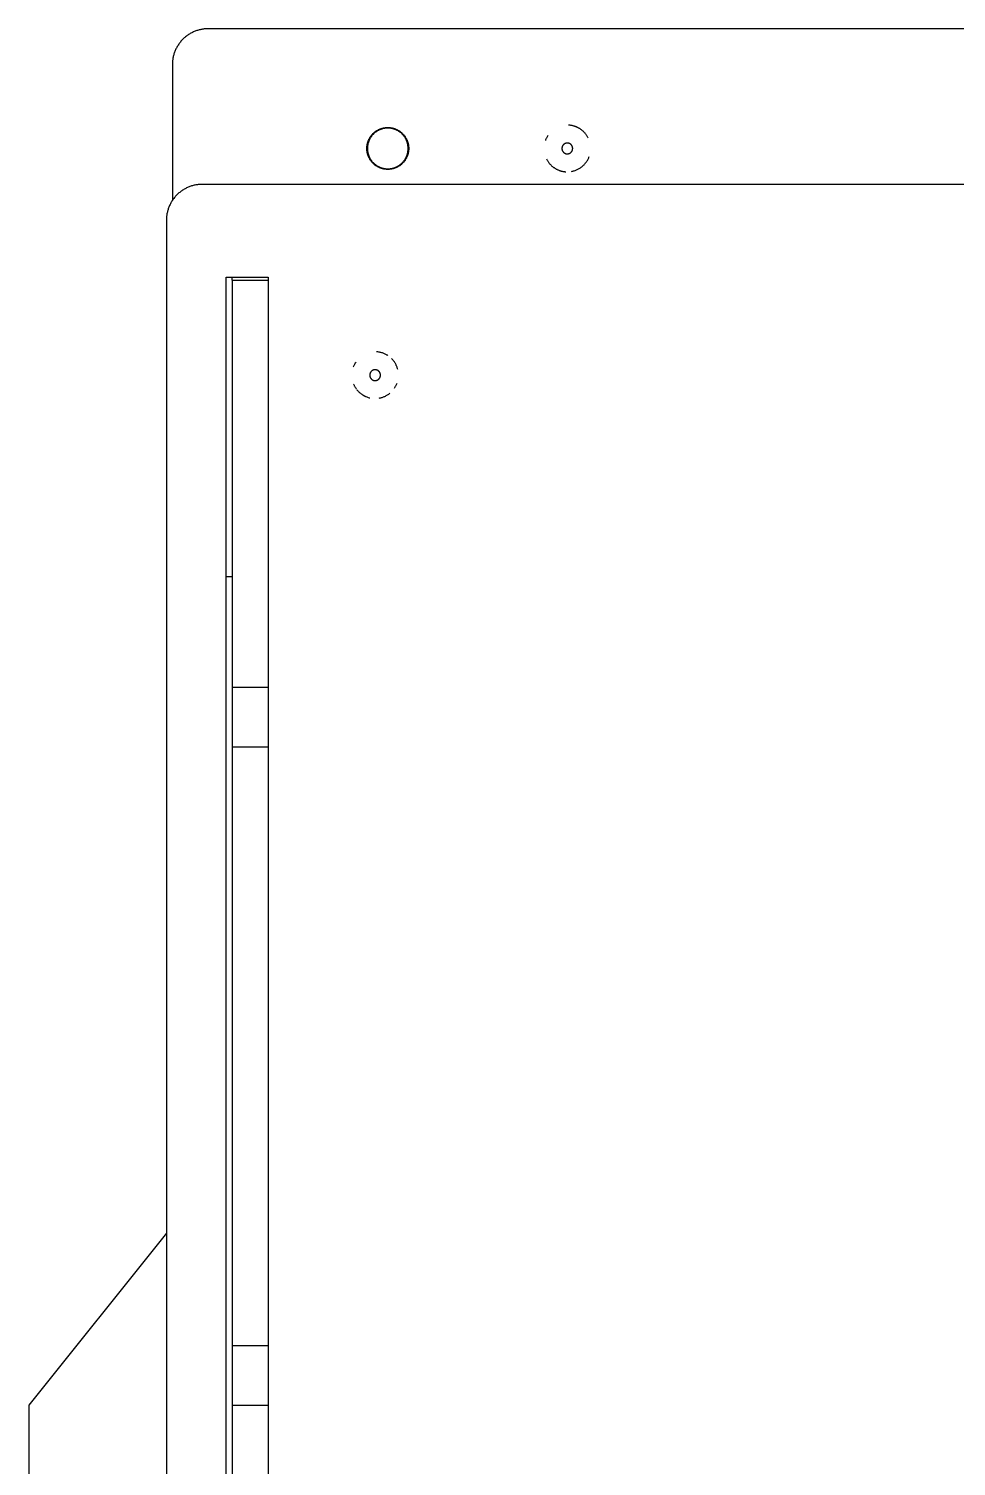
# Model space of a CAD drawing. Extents: x 623 to 1150, y 6 to 775.
# Drawn here: x 885 to 962.5, y 218.4 to 338.5 of the extents above; entities that cross this region are included whole.
import ezdxf

# ---------------------------------------------------------------- set-up
doc = ezdxf.new("R2010")
doc.units = 0
doc.layers.add('DIMENSIONES', color=7, linetype='CONTINUOUS')

msp = doc.modelspace()

# ---------------------------------------------------------------- linework, layer by layer
at = {"layer": 'DIMENSIONES'}
for points in [[(900.003, 338.5), (899.936, 338.499), (899.869, 338.497), (899.801, 338.493), (899.733, 338.488), (899.665, 338.481), (899.596, 338.472), (899.526, 338.462), (899.457, 338.45), (899.387, 338.436), (899.317, 338.421), (899.247, 338.403), (899.177, 338.384), (899.107, 338.363), (899.037, 338.34), (898.968, 338.316), (898.898, 338.289), (898.829, 338.261), (898.761, 338.231), (898.692, 338.199), (898.625, 338.165), (898.558, 338.129), (898.491, 338.091), (898.426, 338.052), (898.361, 338.011), (898.297, 337.968), (898.234, 337.923), (898.172, 337.877), (898.112, 337.829), (898.052, 337.779), (897.994, 337.728), (897.937, 337.675), (897.881, 337.621), (897.827, 337.566), (897.774, 337.509), (897.723, 337.45), (897.674, 337.391), (897.626, 337.33), (897.579, 337.268), (897.535, 337.205), (897.492, 337.142), (897.451, 337.077), (897.411, 337.011), (897.374, 336.945), (897.338, 336.878), (897.304, 336.81), (897.272, 336.742), (897.242, 336.673), (897.213, 336.604), (897.187, 336.535), (897.162, 336.465), (897.139, 336.395), (897.118, 336.325), (897.099, 336.255), (897.082, 336.185), (897.067, 336.116), (897.053, 336.046), (897.041, 335.976), (897.03, 335.907), (897.022, 335.838), (897.015, 335.769), (897.009, 335.701), (897.006, 335.634), (897.003, 335.566), (897.003, 335.5)], [(1082.003, 338.5), (900.003, 338.5)], [(897.003, 335.5), (897.003, 324.154)], [(931.382, 329.879), (931.35, 329.909), (931.319, 329.939), (931.286, 329.968), (931.253, 329.997), (931.218, 330.025), (931.184, 330.052), (931.148, 330.078), (931.112, 330.104), (931.075, 330.129), (931.037, 330.153), (930.999, 330.176), (930.961, 330.198), (930.921, 330.22), (930.882, 330.241), (930.841, 330.26), (930.801, 330.279), (930.76, 330.297), (930.718, 330.314), (930.676, 330.33), (930.634, 330.345), (930.592, 330.359), (930.549, 330.372), (930.506, 330.384), (930.463, 330.395), (930.42, 330.405), (930.376, 330.414), (930.333, 330.422), (930.289, 330.429), (930.246, 330.435), (930.202, 330.44), (930.159, 330.444), (930.115, 330.447)], [(928.373, 329.571), (928.342, 329.523), (928.313, 329.473), (928.285, 329.423), (928.259, 329.372), (928.234, 329.32), (928.21, 329.268), (928.188, 329.215), (928.168, 329.161)], [(931.517, 329.729), (931.485, 329.768), (931.452, 329.806), (931.417, 329.843), (931.382, 329.88), (931.382, 329.88)], [(931.745, 329.376), (931.721, 329.422), (931.695, 329.468), (931.668, 329.514), (931.64, 329.559), (931.611, 329.602), (931.581, 329.646), (931.549, 329.688), (931.516, 329.729)], [(928.26, 327.624), (928.285, 327.577), (928.31, 327.531), (928.337, 327.486), (928.365, 327.441), (928.394, 327.397), (928.425, 327.354), (928.456, 327.312), (928.489, 327.271)], [(928.488, 327.27), (928.52, 327.231), (928.554, 327.193), (928.588, 327.156), (928.623, 327.12)], [(928.624, 327.121), (928.655, 327.091), (928.687, 327.061), (928.719, 327.032), (928.753, 327.003), (928.787, 326.975), (928.822, 326.948), (928.857, 326.922), (928.894, 326.896), (928.93, 326.871), (928.968, 326.847), (929.006, 326.824), (929.045, 326.801), (929.084, 326.78), (929.124, 326.759), (929.164, 326.739), (929.205, 326.721), (929.246, 326.703), (929.287, 326.686), (929.329, 326.67), (929.371, 326.655), (929.414, 326.641), (929.456, 326.628), (929.499, 326.616), (929.543, 326.605), (929.586, 326.595), (929.629, 326.586), (929.673, 326.578), (929.716, 326.571), (929.76, 326.565), (929.803, 326.56), (929.847, 326.556), (929.89, 326.553)], [(930.347, 326.581), (930.407, 326.592), (930.468, 326.606), (930.528, 326.622), (930.588, 326.64), (930.647, 326.66), (930.707, 326.681), (930.766, 326.705), (930.824, 326.731), (930.882, 326.76), (930.939, 326.79), (930.996, 326.822), (931.051, 326.856), (931.105, 326.892), (931.158, 326.929), (931.21, 326.969), (931.261, 327.01), (931.31, 327.053), (931.358, 327.098), (931.404, 327.144), (931.448, 327.191), (931.491, 327.24), (931.532, 327.29), (931.571, 327.342), (931.609, 327.394), (931.644, 327.447), (931.678, 327.501), (931.709, 327.556), (931.739, 327.612), (931.766, 327.668), (931.792, 327.725), (931.816, 327.782), (931.837, 327.839)], [(899.505, 325.5), (899.439, 325.499), (899.372, 325.497), (899.304, 325.493), (899.236, 325.488), (899.167, 325.481), (899.098, 325.472), (899.029, 325.462), (898.959, 325.45), (898.89, 325.436), (898.82, 325.421), (898.75, 325.403), (898.68, 325.384), (898.61, 325.363), (898.54, 325.34), (898.47, 325.316), (898.401, 325.289), (898.332, 325.261), (898.263, 325.231), (898.195, 325.199), (898.127, 325.165), (898.06, 325.129), (897.994, 325.092), (897.928, 325.052), (897.864, 325.011), (897.8, 324.968), (897.737, 324.923), (897.675, 324.877), (897.614, 324.829), (897.555, 324.779), (897.497, 324.728), (897.44, 324.676), (897.384, 324.621), (897.33, 324.566), (897.277, 324.509), (897.226, 324.45), (897.176, 324.391), (897.128, 324.33), (897.082, 324.268), (897.037, 324.205), (896.994, 324.142), (896.953, 324.077), (896.914, 324.011), (896.876, 323.945), (896.84, 323.878), (896.807, 323.81), (896.775, 323.742), (896.744, 323.673), (896.716, 323.604), (896.689, 323.535), (896.665, 323.465), (896.642, 323.395), (896.621, 323.325), (896.602, 323.255), (896.585, 323.186), (896.569, 323.116), (896.555, 323.046), (896.543, 322.976), (896.533, 322.907), (896.524, 322.838), (896.517, 322.77), (896.512, 322.701), (896.508, 322.634), (896.506, 322.567), (896.505, 322.5)], [(1037.005, 325.5), (899.505, 325.5)], [(896.505, 322.5), (896.505, 184.5)], [(901.505, 189.25), (901.505, 317.75)], [(901.505, 317.75), (905.004, 317.75)], [(902.003, 317.5), (902.003, 317.75)], [(902.003, 317.5), (905.003, 317.5)], [(902.003, 317.5), (902.003, 283.5)], [(905.003, 317.5), (905.003, 283.5)], [(905.005, 317.75), (905.005, 317.5)], [(915.012, 311.193), (914.959, 311.227), (914.904, 311.259), (914.848, 311.289), (914.792, 311.317), (914.734, 311.344), (914.675, 311.369), (914.615, 311.392), (914.555, 311.413), (914.494, 311.432), (914.433, 311.449), (914.371, 311.464), (914.308, 311.477), (914.246, 311.487), (914.183, 311.496), (914.12, 311.503), (914.057, 311.508)], [(915.012, 311.193), (914.971, 311.219), (914.93, 311.244), (914.888, 311.267), (914.845, 311.29)], [(912.324, 310.645), (912.293, 310.598), (912.264, 310.55), (912.237, 310.502), (912.211, 310.453), (912.186, 310.403), (912.163, 310.353), (912.141, 310.301), (912.12, 310.25)], [(912.12, 310.25), (912.132, 310.279)], [(915.459, 310.79), (915.427, 310.829), (915.394, 310.867), (915.359, 310.904), (915.324, 310.94), (915.324, 310.94)], [(915.839, 310.025), (915.825, 310.076), (915.81, 310.128), (915.794, 310.179), (915.776, 310.23), (915.757, 310.28), (915.736, 310.33), (915.714, 310.38), (915.691, 310.428), (915.666, 310.476), (915.64, 310.524), (915.613, 310.57), (915.584, 310.616), (915.555, 310.661), (915.524, 310.705), (915.492, 310.748), (915.459, 310.79)], [(912.145, 308.811), (912.163, 308.768), (912.183, 308.725), (912.204, 308.682), (912.226, 308.64), (912.249, 308.598), (912.273, 308.557), (912.298, 308.517), (912.324, 308.477)], [(915.566, 308.477), (915.598, 308.527), (915.629, 308.578), (915.658, 308.629), (915.685, 308.682), (915.711, 308.735), (915.736, 308.79), (915.758, 308.844), (915.779, 308.9)], [(912.324, 308.477), (912.357, 308.428), (912.392, 308.38)], [(912.43, 308.331), (912.462, 308.292), (912.495, 308.254), (912.53, 308.217), (912.565, 308.181)], [(912.566, 308.182), (912.614, 308.135), (912.664, 308.09), (912.716, 308.047), (912.769, 308.005), (912.824, 307.965), (912.852, 307.945), (912.881, 307.927), (912.91, 307.908), (912.939, 307.89), (912.968, 307.873), (912.998, 307.856), (913.028, 307.84), (913.058, 307.824), (913.089, 307.809), (913.119, 307.794), (913.15, 307.78), (913.182, 307.766), (913.245, 307.741), (913.308, 307.718), (913.373, 307.697), (913.438, 307.678), (913.503, 307.662)], [(914.289, 307.642), (914.35, 307.653), (914.411, 307.667), (914.471, 307.683), (914.531, 307.701), (914.59, 307.721), (914.649, 307.742), (914.707, 307.766), (914.764, 307.791), (914.821, 307.819), (914.876, 307.848), (914.931, 307.879), (914.984, 307.911), (915.037, 307.945), (915.088, 307.981), (915.137, 308.018), (915.186, 308.057)], [(901.503, 292.746), (902.003, 292.746)], [(902.003, 283.5), (905.003, 283.5)], [(902.003, 283.5), (902.003, 278.5)], [(905.003, 283.5), (905.003, 278.5)], [(902.003, 278.5), (902.003, 228.5)], [(902.003, 278.5), (905.003, 278.5)], [(905.003, 278.5), (905.003, 228.5)], [(896.505, 237.878), (885.003, 223.5)], [(902.003, 228.5), (905.003, 228.5)], [(902.003, 228.5), (902.003, 223.505)], [(905.003, 228.5), (905.003, 223.5)], [(885.003, 223.5), (885.003, 178.5)], [(902.003, 223.5), (905.003, 223.5)], [(902.003, 223.5), (902.003, 189.5)], [(905.003, 223.5), (905.003, 189.5)]]:
    msp.add_lwpolyline(points, dxfattribs=at)
for points in [[(915.003, 326.75), (914.964, 326.75), (914.925, 326.752), (914.885, 326.754), (914.845, 326.757), (914.805, 326.761), (914.765, 326.766), (914.725, 326.772), (914.684, 326.779), (914.644, 326.787), (914.603, 326.796), (914.562, 326.806), (914.521, 326.817), (914.48, 326.83), (914.44, 326.843), (914.399, 326.857), (914.359, 326.873), (914.318, 326.889), (914.278, 326.907), (914.238, 326.926), (914.199, 326.945), (914.16, 326.966), (914.121, 326.988), (914.083, 327.011), (914.045, 327.035), (914.008, 327.06), (913.971, 327.086), (913.935, 327.113), (913.9, 327.141), (913.865, 327.17), (913.831, 327.2), (913.798, 327.231), (913.765, 327.262), (913.734, 327.295), (913.703, 327.328), (913.673, 327.362), (913.644, 327.397), (913.616, 327.432), (913.589, 327.468), (913.563, 327.505), (913.538, 327.542), (913.514, 327.58), (913.491, 327.618), (913.469, 327.657), (913.448, 327.696), (913.428, 327.736), (913.41, 327.775), (913.392, 327.815), (913.376, 327.856), (913.36, 327.896), (913.346, 327.937), (913.332, 327.978), (913.32, 328.018), (913.309, 328.059), (913.299, 328.1), (913.29, 328.141), (913.282, 328.181), (913.275, 328.222), (913.269, 328.262), (913.264, 328.303), (913.26, 328.343), (913.257, 328.382), (913.254, 328.422), (913.253, 328.461), (913.253, 328.5), (913.253, 328.539), (913.254, 328.578), (913.257, 328.617), (913.26, 328.657), (913.264, 328.697), (913.269, 328.737), (913.275, 328.778), (913.282, 328.818), (913.29, 328.859), (913.299, 328.9), (913.309, 328.941), (913.32, 328.981), (913.332, 329.022), (913.346, 329.063), (913.36, 329.104), (913.376, 329.144), (913.392, 329.184), (913.41, 329.224), (913.428, 329.264), (913.448, 329.304), (913.469, 329.343), (913.491, 329.381), (913.514, 329.42), (913.538, 329.458), (913.563, 329.495), (913.589, 329.531), (913.616, 329.568), (913.644, 329.603), (913.673, 329.638), (913.703, 329.672), (913.734, 329.705), (913.765, 329.737), (913.798, 329.769), (913.831, 329.8), (913.865, 329.83), (913.9, 329.859), (913.935, 329.887), (913.971, 329.914), (914.008, 329.94), (914.045, 329.965), (914.083, 329.989), (914.121, 330.012), (914.16, 330.034), (914.199, 330.054), (914.238, 330.074), (914.278, 330.093), (914.318, 330.11), (914.359, 330.127), (914.399, 330.142), (914.44, 330.157), (914.48, 330.17), (914.521, 330.182), (914.562, 330.194), (914.603, 330.204), (914.644, 330.213), (914.684, 330.221), (914.725, 330.228), (914.765, 330.234), (914.805, 330.239), (914.845, 330.243), (914.885, 330.246), (914.925, 330.248), (914.964, 330.249), (915.003, 330.25), (915.042, 330.249), (915.081, 330.248), (915.12, 330.246), (915.16, 330.243), (915.2, 330.239), (915.24, 330.234), (915.281, 330.228), (915.321, 330.221), (915.362, 330.213), (915.403, 330.204), (915.443, 330.194), (915.484, 330.182), (915.525, 330.17), (915.566, 330.157), (915.606, 330.142), (915.647, 330.127), (915.687, 330.11), (915.727, 330.093), (915.767, 330.074), (915.806, 330.054), (915.846, 330.034), (915.884, 330.012), (915.923, 329.989), (915.96, 329.965), (915.998, 329.94), (916.034, 329.914), (916.07, 329.887), (916.106, 329.859), (916.14, 329.83), (916.174, 329.8), (916.208, 329.769), (916.24, 329.737), (916.272, 329.705), (916.302, 329.672), (916.332, 329.638), (916.361, 329.603), (916.389, 329.568), (916.416, 329.531), (916.442, 329.495), (916.467, 329.458), (916.491, 329.42), (916.514, 329.381), (916.536, 329.343), (916.557, 329.304), (916.577, 329.264), (916.596, 329.224), (916.613, 329.184), (916.63, 329.144), (916.645, 329.104), (916.66, 329.063), (916.673, 329.022), (916.685, 328.981), (916.696, 328.941), (916.706, 328.9), (916.715, 328.859), (916.723, 328.818), (916.73, 328.778), (916.736, 328.737), (916.742, 328.697), (916.746, 328.657), (916.749, 328.617), (916.751, 328.578), (916.752, 328.539), (916.753, 328.5), (916.752, 328.461), (916.751, 328.422), (916.749, 328.382), (916.746, 328.343), (916.742, 328.303), (916.736, 328.262), (916.73, 328.222), (916.723, 328.181), (916.715, 328.141), (916.706, 328.1), (916.696, 328.059), (916.685, 328.018), (916.673, 327.978), (916.66, 327.937), (916.645, 327.896), (916.63, 327.856), (916.613, 327.815), (916.596, 327.775), (916.577, 327.736), (916.557, 327.696), (916.536, 327.657), (916.514, 327.618), (916.491, 327.58), (916.467, 327.542), (916.442, 327.505), (916.416, 327.468), (916.389, 327.432), (916.361, 327.397), (916.332, 327.362), (916.302, 327.328), (916.272, 327.295), (916.24, 327.262), (916.208, 327.231), (916.174, 327.2), (916.14, 327.17), (916.106, 327.141), (916.07, 327.113), (916.034, 327.086), (915.998, 327.06), (915.96, 327.035), (915.923, 327.011), (915.884, 326.988), (915.846, 326.966), (915.806, 326.945), (915.767, 326.926), (915.727, 326.907), (915.687, 326.889), (915.647, 326.873), (915.606, 326.857), (915.566, 326.843), (915.525, 326.83), (915.484, 326.817), (915.443, 326.806), (915.403, 326.796), (915.362, 326.787), (915.321, 326.779), (915.281, 326.772), (915.24, 326.766), (915.2, 326.761), (915.16, 326.757), (915.12, 326.754), (915.081, 326.752), (915.042, 326.75)], [(915.003, 330.2), (914.965, 330.199), (914.927, 330.198), (914.889, 330.196), (914.85, 330.193), (914.811, 330.189), (914.772, 330.184), (914.733, 330.178), (914.693, 330.172), (914.654, 330.164), (914.614, 330.155), (914.575, 330.145), (914.535, 330.134), (914.495, 330.122), (914.456, 330.11), (914.416, 330.096), (914.377, 330.081), (914.338, 330.064), (914.299, 330.047), (914.26, 330.029), (914.222, 330.01), (914.184, 329.99), (914.146, 329.968), (914.109, 329.946), (914.072, 329.923), (914.036, 329.898), (914.001, 329.873), (913.966, 329.847), (913.931, 329.82), (913.897, 329.792), (913.864, 329.763), (913.832, 329.733), (913.801, 329.702), (913.77, 329.67), (913.74, 329.638), (913.711, 329.605), (913.683, 329.571), (913.656, 329.537), (913.629, 329.502), (913.604, 329.466), (913.58, 329.43), (913.556, 329.393), (913.534, 329.356), (913.513, 329.319), (913.493, 329.281), (913.473, 329.242), (913.455, 329.204), (913.438, 329.165), (913.422, 329.126), (913.407, 329.086), (913.393, 329.047), (913.38, 329.007), (913.368, 328.968), (913.357, 328.928), (913.348, 328.888), (913.339, 328.849), (913.331, 328.809), (913.324, 328.77), (913.318, 328.731), (913.313, 328.692), (913.31, 328.653), (913.307, 328.614), (913.304, 328.576), (913.303, 328.538), (913.303, 328.5), (913.303, 328.462), (913.304, 328.424), (913.307, 328.386), (913.31, 328.347), (913.313, 328.308), (913.318, 328.269), (913.324, 328.23), (913.331, 328.191), (913.339, 328.151), (913.348, 328.111), (913.357, 328.072), (913.368, 328.032), (913.38, 327.992), (913.393, 327.953), (913.407, 327.913), (913.422, 327.874), (913.438, 327.835), (913.455, 327.796), (913.473, 327.757), (913.493, 327.719), (913.513, 327.681), (913.534, 327.644), (913.556, 327.606), (913.58, 327.57), (913.604, 327.533), (913.629, 327.498), (913.656, 327.463), (913.683, 327.428), (913.711, 327.395), (913.74, 327.362), (913.77, 327.329), (913.801, 327.298), (913.832, 327.267), (913.864, 327.237), (913.897, 327.208), (913.931, 327.18), (913.966, 327.153), (914.001, 327.127), (914.036, 327.101), (914.072, 327.077), (914.109, 327.054), (914.146, 327.031), (914.184, 327.01), (914.222, 326.99), (914.26, 326.971), (914.299, 326.952), (914.338, 326.935), (914.377, 326.919), (914.416, 326.904), (914.456, 326.89), (914.495, 326.877), (914.535, 326.866), (914.575, 326.855), (914.614, 326.845), (914.654, 326.836), (914.693, 326.828), (914.733, 326.821), (914.772, 326.816), (914.811, 326.811), (914.85, 326.807), (914.889, 326.804), (914.927, 326.802), (914.965, 326.8), (915.003, 326.8), (915.04, 326.8), (915.078, 326.802), (915.117, 326.804), (915.155, 326.807), (915.194, 326.811), (915.233, 326.816), (915.273, 326.821), (915.312, 326.828), (915.352, 326.836), (915.391, 326.845), (915.431, 326.855), (915.47, 326.866), (915.51, 326.877), (915.55, 326.89), (915.589, 326.904), (915.628, 326.919), (915.668, 326.935), (915.706, 326.952), (915.745, 326.971), (915.783, 326.99), (915.821, 327.01), (915.859, 327.031), (915.896, 327.054), (915.933, 327.077), (915.969, 327.101), (916.005, 327.127), (916.04, 327.153), (916.074, 327.18), (916.108, 327.208), (916.141, 327.237), (916.173, 327.267), (916.205, 327.298), (916.235, 327.329), (916.265, 327.362), (916.294, 327.395), (916.322, 327.428), (916.35, 327.463), (916.376, 327.498), (916.401, 327.533), (916.426, 327.57), (916.449, 327.606), (916.471, 327.644), (916.492, 327.681), (916.513, 327.719), (916.532, 327.757), (916.55, 327.796), (916.567, 327.835), (916.583, 327.874), (916.598, 327.913), (916.612, 327.953), (916.625, 327.992), (916.637, 328.032), (916.648, 328.072), (916.658, 328.111), (916.666, 328.151), (916.674, 328.191), (916.681, 328.23), (916.687, 328.269), (916.692, 328.308), (916.696, 328.347), (916.699, 328.386), (916.701, 328.424), (916.702, 328.462), (916.703, 328.5), (916.702, 328.538), (916.701, 328.576), (916.699, 328.614), (916.696, 328.653), (916.692, 328.692), (916.687, 328.731), (916.681, 328.77), (916.674, 328.809), (916.666, 328.849), (916.658, 328.888), (916.648, 328.928), (916.637, 328.968), (916.625, 329.007), (916.612, 329.047), (916.598, 329.086), (916.583, 329.126), (916.567, 329.165), (916.55, 329.204), (916.532, 329.242), (916.513, 329.281), (916.492, 329.319), (916.471, 329.356), (916.449, 329.393), (916.426, 329.43), (916.401, 329.466), (916.376, 329.502), (916.35, 329.537), (916.322, 329.571), (916.294, 329.605), (916.265, 329.638), (916.235, 329.67), (916.205, 329.702), (916.173, 329.733), (916.141, 329.763), (916.108, 329.792), (916.074, 329.82), (916.04, 329.847), (916.005, 329.873), (915.969, 329.898), (915.933, 329.923), (915.896, 329.946), (915.859, 329.968), (915.821, 329.99), (915.783, 330.01), (915.745, 330.029), (915.706, 330.047), (915.668, 330.064), (915.628, 330.081), (915.589, 330.096), (915.55, 330.11), (915.51, 330.122), (915.47, 330.134), (915.431, 330.145), (915.391, 330.155), (915.352, 330.164), (915.312, 330.172), (915.273, 330.178), (915.233, 330.184), (915.194, 330.189), (915.155, 330.193), (915.117, 330.196), (915.078, 330.198), (915.04, 330.199)], [(930.003, 328.95), (929.993, 328.95), (929.983, 328.949), (929.972, 328.949), (929.962, 328.948), (929.952, 328.947), (929.942, 328.946), (929.931, 328.944), (929.921, 328.942), (929.91, 328.94), (929.9, 328.938), (929.889, 328.935), (929.879, 328.933), (929.868, 328.929), (929.858, 328.926), (929.847, 328.922), (929.837, 328.918), (929.827, 328.914), (929.816, 328.91), (929.806, 328.905), (929.796, 328.9), (929.786, 328.894), (929.776, 328.889), (929.766, 328.883), (929.756, 328.877), (929.747, 328.87), (929.737, 328.863), (929.728, 328.857), (929.719, 328.849), (929.71, 328.842), (929.701, 328.834), (929.693, 328.826), (929.684, 328.818), (929.676, 328.81), (929.668, 328.801), (929.661, 328.793), (929.653, 328.784), (929.646, 328.774), (929.639, 328.765), (929.632, 328.756), (929.626, 328.746), (929.62, 328.736), (929.614, 328.727), (929.608, 328.717), (929.603, 328.707), (929.598, 328.696), (929.593, 328.686), (929.588, 328.676), (929.584, 328.666), (929.58, 328.655), (929.576, 328.645), (929.573, 328.634), (929.57, 328.624), (929.567, 328.613), (929.564, 328.603), (929.562, 328.592), (929.56, 328.582), (929.558, 328.571), (929.557, 328.561), (929.555, 328.551), (929.554, 328.54), (929.553, 328.53), (929.553, 328.52), (929.552, 328.51), (929.552, 328.5), (929.552, 328.49), (929.553, 328.48), (929.553, 328.47), (929.554, 328.459), (929.555, 328.449), (929.557, 328.439), (929.558, 328.428), (929.56, 328.418), (929.562, 328.408), (929.564, 328.397), (929.567, 328.387), (929.57, 328.376), (929.573, 328.366), (929.576, 328.355), (929.58, 328.345), (929.584, 328.334), (929.588, 328.324), (929.593, 328.314), (929.598, 328.303), (929.603, 328.293), (929.608, 328.283), (929.614, 328.273), (929.619, 328.263), (929.626, 328.254), (929.632, 328.244), (929.639, 328.235), (929.646, 328.225), (929.653, 328.216), (929.66, 328.207), (929.668, 328.198), (929.676, 328.19), (929.684, 328.182), (929.692, 328.173), (929.701, 328.166), (929.71, 328.158), (929.719, 328.15), (929.728, 328.143), (929.737, 328.136), (929.746, 328.13), (929.756, 328.123), (929.766, 328.117), (929.776, 328.111), (929.786, 328.105), (929.796, 328.1), (929.806, 328.095), (929.816, 328.09), (929.826, 328.086), (929.837, 328.081), (929.847, 328.077), (929.858, 328.074), (929.868, 328.07), (929.879, 328.067), (929.889, 328.064), (929.9, 328.062), (929.91, 328.059), (929.92, 328.057), (929.931, 328.055), (929.941, 328.054), (929.952, 328.053), (929.962, 328.051), (929.972, 328.051), (929.982, 328.05), (929.992, 328.05), (930.002, 328.05), (930.012, 328.05), (930.022, 328.05), (930.033, 328.051), (930.043, 328.051), (930.053, 328.052), (930.063, 328.054), (930.074, 328.055), (930.084, 328.057), (930.095, 328.059), (930.105, 328.062), (930.116, 328.064), (930.126, 328.067), (930.137, 328.07), (930.147, 328.074), (930.158, 328.077), (930.168, 328.081), (930.178, 328.085), (930.189, 328.09), (930.199, 328.095), (930.209, 328.1), (930.219, 328.105), (930.229, 328.111), (930.239, 328.117), (930.249, 328.123), (930.258, 328.129), (930.268, 328.136), (930.277, 328.143), (930.286, 328.15), (930.295, 328.158), (930.304, 328.165), (930.312, 328.173), (930.321, 328.181), (930.329, 328.19), (930.337, 328.198), (930.344, 328.207), (930.352, 328.216), (930.359, 328.225), (930.366, 328.234), (930.373, 328.244), (930.379, 328.253), (930.385, 328.263), (930.391, 328.273), (930.397, 328.283), (930.402, 328.293), (930.407, 328.303), (930.412, 328.313), (930.417, 328.324), (930.421, 328.334), (930.425, 328.344), (930.429, 328.355), (930.432, 328.365), (930.435, 328.376), (930.438, 328.386), (930.441, 328.397), (930.443, 328.407), (930.445, 328.418), (930.447, 328.428), (930.448, 328.439), (930.45, 328.449), (930.451, 328.459), (930.452, 328.469), (930.452, 328.48), (930.453, 328.49), (930.453, 328.5), (930.453, 328.51), (930.452, 328.52), (930.452, 328.53), (930.451, 328.54), (930.45, 328.55), (930.449, 328.561), (930.447, 328.571), (930.445, 328.582), (930.443, 328.592), (930.441, 328.602), (930.438, 328.613), (930.435, 328.623), (930.432, 328.634), (930.429, 328.644), (930.425, 328.655), (930.421, 328.665), (930.417, 328.676), (930.412, 328.686), (930.408, 328.696), (930.402, 328.706), (930.397, 328.716), (930.391, 328.726), (930.386, 328.736), (930.379, 328.746), (930.373, 328.756), (930.366, 328.765), (930.359, 328.774), (930.352, 328.783), (930.345, 328.792), (930.337, 328.801), (930.329, 328.81), (930.321, 328.818), (930.313, 328.826), (930.304, 328.834), (930.295, 328.842), (930.286, 328.849), (930.277, 328.856), (930.268, 328.863), (930.259, 328.87), (930.249, 328.876), (930.239, 328.883), (930.229, 328.889), (930.219, 328.894), (930.209, 328.9), (930.199, 328.905), (930.189, 328.909), (930.179, 328.914), (930.168, 328.918), (930.158, 328.922), (930.147, 328.926), (930.137, 328.929), (930.127, 328.932), (930.116, 328.935), (930.106, 328.938), (930.095, 328.94), (930.085, 328.942), (930.074, 328.944), (930.064, 328.946), (930.053, 328.947), (930.043, 328.948), (930.033, 328.949), (930.023, 328.949), (930.013, 328.95)], [(913.945, 310.011), (913.935, 310.011), (913.925, 310.01), (913.914, 310.01), (913.904, 310.009), (913.894, 310.008), (913.884, 310.007), (913.873, 310.005), (913.863, 310.003), (913.852, 310.001), (913.842, 309.999), (913.831, 309.996), (913.821, 309.994), (913.81, 309.99), (913.8, 309.987), (913.789, 309.983), (913.779, 309.979), (913.769, 309.975), (913.758, 309.971), (913.748, 309.966), (913.738, 309.961), (913.728, 309.955), (913.718, 309.95), (913.708, 309.944), (913.698, 309.938), (913.689, 309.931), (913.679, 309.924), (913.67, 309.917), (913.661, 309.91), (913.652, 309.903), (913.643, 309.895), (913.635, 309.887), (913.626, 309.879), (913.618, 309.871), (913.61, 309.862), (913.603, 309.853), (913.595, 309.845), (913.588, 309.835), (913.581, 309.826), (913.574, 309.817), (913.568, 309.807), (913.562, 309.797), (913.556, 309.788), (913.55, 309.778), (913.545, 309.768), (913.54, 309.757), (913.535, 309.747), (913.53, 309.737), (913.526, 309.727), (913.522, 309.716), (913.518, 309.706), (913.515, 309.695), (913.512, 309.685), (913.509, 309.674), (913.506, 309.664), (913.504, 309.653), (913.502, 309.643), (913.5, 309.632), (913.499, 309.622), (913.497, 309.612), (913.496, 309.601), (913.495, 309.591), (913.495, 309.581), (913.494, 309.571), (913.494, 309.561), (913.494, 309.551), (913.495, 309.541), (913.495, 309.531), (913.496, 309.52), (913.497, 309.51), (913.499, 309.5), (913.5, 309.489), (913.502, 309.479), (913.504, 309.469), (913.506, 309.458), (913.509, 309.448), (913.512, 309.437), (913.515, 309.427), (913.518, 309.416), (913.522, 309.406), (913.526, 309.395), (913.53, 309.385), (913.535, 309.375), (913.54, 309.364), (913.545, 309.354), (913.55, 309.344), (913.556, 309.334), (913.561, 309.324), (913.568, 309.315), (913.574, 309.305), (913.581, 309.296), (913.588, 309.286), (913.595, 309.277), (913.602, 309.268), (913.61, 309.259), (913.618, 309.251), (913.626, 309.243), (913.634, 309.234), (913.643, 309.226), (913.652, 309.219), (913.661, 309.211), (913.67, 309.204), (913.679, 309.197), (913.688, 309.19), (913.698, 309.184), (913.708, 309.178), (913.718, 309.172), (913.728, 309.166), (913.738, 309.161), (913.748, 309.156), (913.758, 309.151), (913.768, 309.147), (913.779, 309.142), (913.789, 309.138), (913.8, 309.135), (913.81, 309.131), (913.821, 309.128), (913.831, 309.125), (913.842, 309.123), (913.852, 309.12), (913.862, 309.118), (913.873, 309.116), (913.883, 309.115), (913.894, 309.113), (913.904, 309.112), (913.914, 309.112), (913.924, 309.111), (913.934, 309.111), (913.944, 309.111), (913.954, 309.111), (913.964, 309.111), (913.975, 309.112), (913.985, 309.112), (913.995, 309.113), (914.005, 309.115), (914.016, 309.116), (914.026, 309.118), (914.037, 309.12), (914.047, 309.122), (914.058, 309.125), (914.068, 309.128), (914.079, 309.131), (914.089, 309.134), (914.1, 309.138), (914.11, 309.142), (914.12, 309.146), (914.131, 309.151), (914.141, 309.156), (914.151, 309.161), (914.161, 309.166), (914.171, 309.172), (914.181, 309.178), (914.191, 309.184), (914.2, 309.19), (914.21, 309.197), (914.219, 309.204), (914.228, 309.211), (914.237, 309.219), (914.246, 309.226), (914.254, 309.234), (914.263, 309.242), (914.271, 309.251), (914.279, 309.259), (914.286, 309.268), (914.294, 309.277), (914.301, 309.286), (914.308, 309.295), (914.315, 309.305), (914.321, 309.314), (914.327, 309.324), (914.333, 309.334), (914.339, 309.344), (914.344, 309.354), (914.349, 309.364), (914.354, 309.374), (914.359, 309.385), (914.363, 309.395), (914.367, 309.405), (914.371, 309.416), (914.374, 309.426), (914.377, 309.437), (914.38, 309.447), (914.383, 309.458), (914.385, 309.468), (914.387, 309.479), (914.389, 309.489), (914.39, 309.499), (914.392, 309.51), (914.393, 309.52), (914.394, 309.53), (914.394, 309.54), (914.395, 309.551), (914.395, 309.561), (914.395, 309.571), (914.394, 309.581), (914.394, 309.591), (914.393, 309.601), (914.392, 309.611), (914.391, 309.622), (914.389, 309.632), (914.387, 309.642), (914.385, 309.653), (914.383, 309.663), (914.38, 309.674), (914.377, 309.684), (914.374, 309.695), (914.371, 309.705), (914.367, 309.716), (914.363, 309.726), (914.359, 309.737), (914.354, 309.747), (914.35, 309.757), (914.344, 309.767), (914.339, 309.777), (914.333, 309.787), (914.328, 309.797), (914.321, 309.807), (914.315, 309.816), (914.308, 309.826), (914.301, 309.835), (914.294, 309.844), (914.287, 309.853), (914.279, 309.862), (914.271, 309.871), (914.263, 309.879), (914.255, 309.887), (914.246, 309.895), (914.237, 309.903), (914.228, 309.91), (914.219, 309.917), (914.21, 309.924), (914.201, 309.931), (914.191, 309.937), (914.181, 309.944), (914.171, 309.949), (914.161, 309.955), (914.151, 309.96), (914.141, 309.966), (914.131, 309.97), (914.121, 309.975), (914.11, 309.979), (914.1, 309.983), (914.089, 309.987), (914.079, 309.99), (914.069, 309.993), (914.058, 309.996), (914.048, 309.999), (914.037, 310.001), (914.027, 310.003), (914.016, 310.005), (914.006, 310.007), (913.995, 310.008), (913.985, 310.009), (913.975, 310.01), (913.965, 310.01), (913.955, 310.011)]]:
    msp.add_lwpolyline(points, close=True, dxfattribs=at)

doc.saveas('drawing.dxf')
